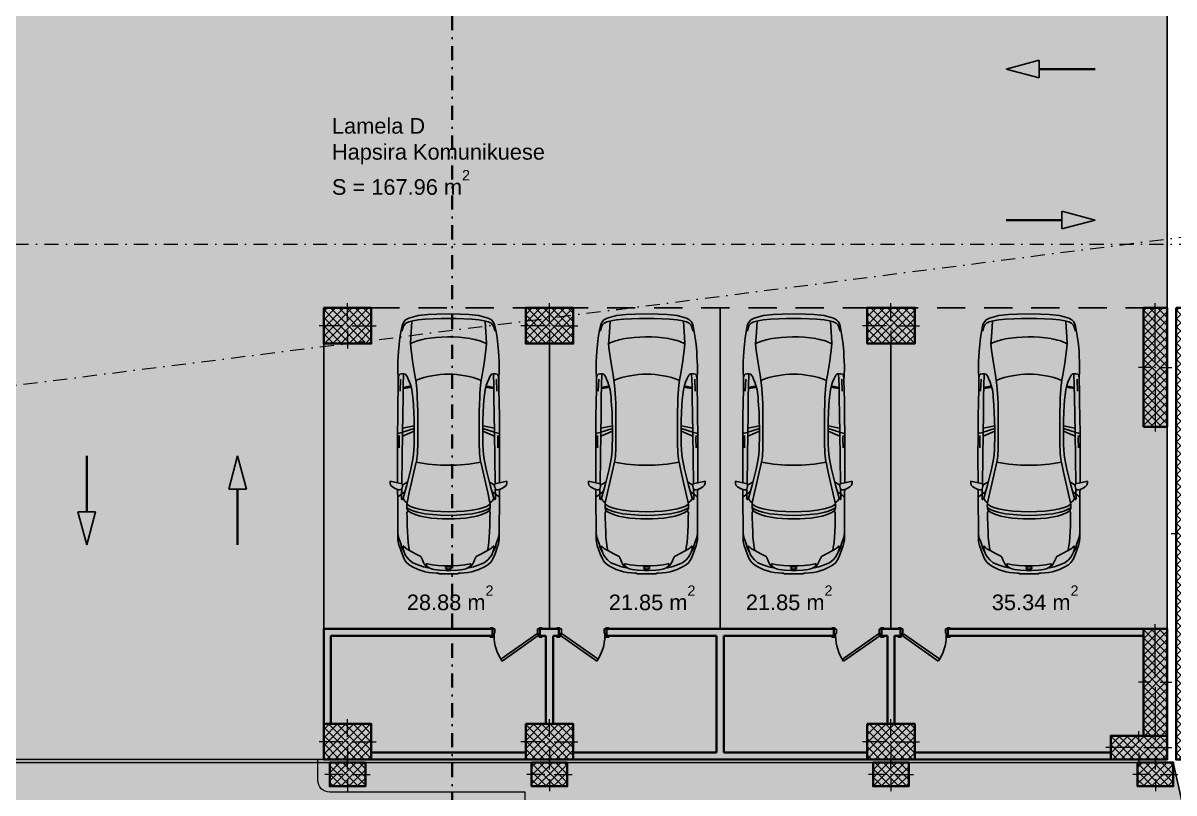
# Model space of a CAD drawing. Header units: millimetres. Extents: x -38220 to 93650, y -79022 to 35214.
# Drawn here: x 32836 to 52215, y -19564 to -6606 of the extents above; entities that cross this region are included whole.
import ezdxf

# ---------------------------------------------------------------- set-up
doc = ezdxf.new("R2010")
doc.units = ezdxf.units.MM
doc.header["$MEASUREMENT"] = 0
doc.linetypes.add('Dot & Dashed', pattern=[502.708322, 238.125, -132.291667, 0, -132.291655])
doc.linetypes.add('Long Dashed', pattern=[793.749976, 476.249993, -317.499983])
for name, color, linetype, lineweight in [('2D Drafting - General_Pen_No__1', 7, 'Continuous', 13), ('A - Muret_Pen_No__7', 7, 'Continuous', 35), ('A - Pllaka Themel_Pen_No__42', 8, 'Continuous', 25), ('A - Shtyllat_Pen_No__1', 7, 'Continuous', 13), ('A - Shtyllat_Pen_No__7', 7, 'Continuous', 35), ('A -Polyline_Pen_No__42', 8, 'Continuous', 25), ('A1 - Bodrumi -1_Pen_No__42', 8, 'Continuous', 25), ('ARCHICAD Doors_Pen_No__42', 8, 'Continuous', 25), ('Interior - Furniture _Pen_No__42', 8, 'Continuous', 25)]:
    doc.layers.add(name, color=color, linetype=linetype, lineweight=lineweight)
for name, color, linetype, lineweight, true_color in [('2D Drafting - General_Pen_No__102', 7, 'Continuous', 13, 0xcccccc), ('A - Fill Zone_Pen_No__102', 7, 'Continuous', 13, 0xcccccc), ('A - Fill Zone_Pen_No__156', 7, 'Continuous', 20, 0x54689e), ('A - Fill Zone_Pen_No__176', 7, 'Continuous', 15, 0x93a0c6), ('A - Muret_Pen_No__102', 7, 'Continuous', 13, 0xcccccc), ('A - Parcelat_Pen_No__161', 7, 'Continuous', 13, 0x6a6a6a), ('A - Prerjet_Pen_No__8', 7, 'Continuous', 35, 0xa80f02), ('A -Polyline_Pen_No__178', 7, 'Continuous', 15, 0xbda888), ('A -Polyline_Pen_No__48', 7, 'Continuous', 25, 0xa80f02), ('A -Polyline_Pen_No__8', 7, 'Continuous', 35, 0xa80f02), ('Marker - Section_Pen_No__85', 7, 'Continuous', 20, 0x80c2ff)]:
    doc.layers.add(name, color=color, linetype=linetype, lineweight=lineweight, true_color=true_color)
for name, color, linetype in [('A - Muret', 7, 'Continuous'), ('A - Pllaka Themel', 7, 'Continuous'), ('A - Prerjet', 7, 'Continuous'), ('A - Shtyllat', 7, 'Continuous'), ('A -Polyline', 7, 'Continuous'), ('A1 - Bodrumi -1', 7, 'Continuous'), ('Marker - Section', 7, 'Continuous')]:
    doc.layers.add(name, color=color, linetype=linetype)
doc.styles.add('GENERATED_STYLE_1', font='')
doc.styles.get('GENERATED_STYLE_1').set_extended_font_data('Arial', bold=True)
pattern_1 = [(45, (0, 0), (-68.94291, 68.94291), []), (135, (0, 0), (68.94291, 68.94291), [])]

# ---------------------------------------------------------------- blocks, each defined once
blk = doc.blocks.new('Slab_2', base_point=(27550, -19001))
at = {"layer": 'A1 - Bodrumi -1_Pen_No__42', "color": 8, "linetype": 'Continuous', "lineweight": 25, "flags": 128}
blk.add_lwpolyline([(27550, -19001), (52100, -19001), (52100, 0), (27550, 0)], close=True, dxfattribs=at)
blk = doc.blocks.new('Slab_5', base_point=(27100, -19050))
at = {"layer": 'A - Pllaka Themel_Pen_No__42', "color": 8, "linetype": 'Continuous', "lineweight": 25, "flags": 128}
blk.add_lwpolyline([(27100, -19050), (27100, -53141), (34367, -53141), (34572, -54048), (58726, -48552), (58577, -47886), (60193, -47573), (56977, -33242), (55470, -33580), (52202, -19051)], close=True, dxfattribs=at)
blk = doc.blocks.new('Door 22')
at = {"layer": 'ARCHICAD Doors_Pen_No__42', "color": 8, "linetype": 'Continuous', "lineweight": 25}
for p, q in [((-260, 394), (-237, 427)), ((349, -33), (-260, 394)), ((-237, 427), (372, 0)), ((-387, 24), (-437, 24)), ((-437, 24), (-437, 5)), ((-437, 5), (-387, 5)), ((-400, 5), (-437, 5)), ((-400, 5), (-437, 5)), ((-375, 5), (-400, 5)), ((-400, 5), (-400, 0)), ((-400, 0), (-400, 5)), ((-400, 0), (-400, 5)), ((-400, 0), (-375, 0)), ((-372, 0), (-400, 0)), ((-400, 0), (-400, -115)), ((-400, -115), (-400, 0)), ((-400, -115), (-400, 0)), ((-387, 5), (-387, 24)), ((-375, 0), (-375, 5)), ((-372, -40), (-372, 0)), ((372, 0), (349, -33)), ((400, 0), (372, 0)), ((372, 0), (372, -40)), ((400, 5), (375, 5)), ((375, 5), (375, 0)), ((375, 0), (400, 0)), ((437, 24), (387, 24)), ((387, 24), (387, 5)), ((387, 5), (437, 5)), ((400, 0), (400, 5)), ((400, 0), (400, 5)), ((400, 0), (400, 5)), ((400, 5), (437, 5)), ((400, 5), (437, 5)), ((400, -115), (400, 0)), ((400, -115), (400, 0)), ((400, -115), (400, 0)), ((437, 5), (437, 24)), ((-387, -115), (-437, -115)), ((-437, -115), (-437, -134)), ((-400, -115), (-437, -115)), ((-400, -115), (-437, -115)), ((-437, -134), (-387, -134)), ((-400, -115), (-360, -115)), ((-387, -134), (-387, -115)), ((-360, -40), (-372, -40)), ((-360, -115), (-360, -40)), ((372, -40), (360, -40)), ((360, -40), (360, -115)), ((360, -115), (400, -115)), ((437, -115), (387, -115)), ((387, -115), (387, -134)), ((387, -134), (437, -134)), ((400, -115), (437, -115)), ((400, -115), (437, -115)), ((437, -134), (437, -115))]:
    blk.add_line(p, q, dxfattribs=at)
blk.add_arc((372, 0), 744, 145, 180, dxfattribs=at)
blk = doc.blocks.new('Door 22_2')
at = {"layer": 'ARCHICAD Doors_Pen_No__42', "color": 8, "linetype": 'Continuous', "lineweight": 25}
for p, q in [((-260, 394), (-237, 427)), ((349, -33), (-260, 394)), ((-237, 427), (372, 0)), ((-437, 0), (-437, 19)), ((-437, 19), (-387, 19)), ((-387, 0), (-437, 0)), ((-400, 0), (-437, 0)), ((-400, 0), (-437, 0)), ((-372, 0), (-400, 0)), ((-400, 0), (-400, -115)), ((-400, 0), (-400, -115)), ((-400, 0), (-400, -115)), ((-387, 19), (-387, 0)), ((-372, -40), (-372, 0)), ((372, 0), (349, -33)), ((400, 0), (372, 0)), ((372, 0), (372, -40)), ((387, 19), (437, 19)), ((387, 0), (387, 19)), ((437, 0), (387, 0)), ((400, -115), (400, 0)), ((400, 0), (400, -115)), ((400, 0), (400, -115)), ((400, 0), (437, 0)), ((400, 0), (437, 0)), ((437, 19), (437, 0)), ((-437, -139), (-437, -120)), ((-437, -120), (-387, -120)), ((-400, -120), (-437, -120)), ((-400, -120), (-437, -120)), ((-387, -139), (-437, -139)), ((-400, -120), (-400, -115)), ((-400, -115), (-375, -115)), ((-400, -115), (-360, -115)), ((-400, -115), (-400, -120)), ((-400, -115), (-400, -120)), ((-375, -120), (-400, -120)), ((-387, -120), (-387, -139)), ((-375, -115), (-375, -120)), ((-360, -40), (-372, -40)), ((-360, -115), (-360, -40)), ((372, -40), (360, -40)), ((360, -40), (360, -115)), ((360, -115), (400, -115)), ((375, -120), (375, -115)), ((375, -115), (400, -115)), ((400, -120), (375, -120)), ((387, -120), (437, -120)), ((387, -139), (387, -120)), ((437, -139), (387, -139)), ((400, -115), (400, -120)), ((400, -115), (400, -120)), ((400, -115), (400, -120)), ((400, -120), (437, -120)), ((400, -120), (437, -120)), ((437, -120), (437, -139))]:
    blk.add_line(p, q, dxfattribs=at)
blk.add_arc((372, 0), 744, 145, 180, dxfattribs=at)
blk = doc.blocks.new('Wall_8', base_point=(37900, -16801))
at = {"layer": 'A - Muret_Pen_No__102', "linetype": 'Continuous', "lineweight": 0, "true_color": 0xcccccc}
for points in [[(37900, -16801), (38020, -16921), (40740, -16921), (40740, -16801)], [(41540, -16801), (41540, -16921), (41860, -16921), (41860, -16801)], [(46490, -16801), (42660, -16801), (42660, -16921), (46490, -16921)], [(47290, -16921), (47610, -16921), (47610, -16801), (47290, -16801)], [(51700, -16801), (48410, -16801), (48410, -16921), (51700, -16921)]]:
    blk.add_hatch(color=254, dxfattribs=at).paths.add_polyline_path(points)
at = {"layer": 'A - Muret_Pen_No__7', "color": 7, "linetype": 'Continuous', "lineweight": 35}
for p, q in [((40740, -16801), (40703, -16801)), ((40740, -16801), (40740, -16916)), ((41540, -16801), (41577, -16801)), ((41540, -16801), (41540, -16916)), ((41860, -16801), (41823, -16801)), ((41860, -16801), (41860, -16916)), ((42660, -16801), (42697, -16801)), ((42660, -16801), (42660, -16916)), ((46490, -16801), (46453, -16801)), ((46490, -16806), (46490, -16801)), ((46490, -16921), (46490, -16806)), ((47290, -16801), (47327, -16801)), ((47290, -16806), (47290, -16801)), ((47290, -16921), (47290, -16806)), ((47610, -16801), (47573, -16801)), ((47610, -16801), (47610, -16916)), ((48410, -16801), (48447, -16801)), ((48410, -16801), (48410, -16916)), ((40740, -16921), (40703, -16921)), ((40740, -16916), (40740, -16921)), ((41540, -16916), (41540, -16921)), ((41540, -16921), (41577, -16921)), ((41860, -16921), (41823, -16921)), ((41860, -16916), (41860, -16921)), ((42660, -16916), (42660, -16921)), ((42660, -16921), (42697, -16921)), ((46490, -16921), (46453, -16921)), ((47290, -16921), (47327, -16921)), ((47610, -16921), (47573, -16921)), ((47610, -16916), (47610, -16921)), ((48410, -16916), (48410, -16921)), ((48410, -16921), (48447, -16921))]:
    blk.add_line(p, q, dxfattribs=at)
at = {"layer": 'A - Muret_Pen_No__7', "color": 7, "linetype": 'Continuous', "lineweight": 35, "flags": 128}
for points in [[(40740, -16801), (37900, -16801)], [(41860, -16801), (41540, -16801)], [(46490, -16801), (42660, -16801)], [(47610, -16801), (47290, -16801)], [(51700, -16801), (48410, -16801)], [(38020, -16921), (40740, -16921)], [(41540, -16921), (41640, -16921)], [(41760, -16921), (41860, -16921)], [(42660, -16921), (44515, -16921)], [(44635, -16921), (46490, -16921)], [(47290, -16921), (47390, -16921)], [(47510, -16921), (47610, -16921)], [(48410, -16921), (51700, -16921)]]:
    blk.add_lwpolyline(points, dxfattribs=at)
at = {"layer": 'ARCHICAD Doors_Pen_No__42', "color": 8, "linetype": 'Continuous', "lineweight": 25, "xscale": -1, "zscale": 1000, "rotation": 180}
for name, p in [('Door 22', (41140, -16916)), ('Door 22_2', (46890, -16921))]:
    blk.add_blockref(name, p, dxfattribs=at)
at = {"layer": 'ARCHICAD Doors_Pen_No__42', "color": 8, "linetype": 'Continuous', "lineweight": 25, "zscale": 1000, "rotation": 180}
for p in [(42260, -16916), (48010, -16916)]:
    blk.add_blockref('Door 22', p, dxfattribs=at)
blk = doc.blocks.new('Wall_9', base_point=(37900, -16801))
at = {"layer": 'A - Muret_Pen_No__102', "linetype": 'Continuous', "lineweight": 0, "true_color": 0xcccccc}
blk.add_hatch(color=254, dxfattribs=at).paths.add_polyline_path([(37900, -16801), (37900, -18401), (38020, -18401), (38020, -16921)])
at = {"layer": 'A - Muret_Pen_No__7', "color": 7, "linetype": 'Continuous', "lineweight": 35, "flags": 128}
for points in [[(37900, -16801), (37900, -18401)], [(38020, -18401), (38020, -16921)]]:
    blk.add_lwpolyline(points, dxfattribs=at)
blk = doc.blocks.new('Wall_27', base_point=(41700, -16801))
at = {"layer": 'A - Muret_Pen_No__102', "linetype": 'Continuous', "lineweight": 0, "true_color": 0xcccccc}
blk.add_hatch(color=254, dxfattribs=at).paths.add_polyline_path([(41640, -16921), (41640, -18401), (41760, -18401), (41760, -16921)])
at = {"layer": 'A - Muret_Pen_No__7', "color": 7, "linetype": 'Continuous', "lineweight": 35, "flags": 128}
for points in [[(41640, -16921), (41640, -18401)], [(41760, -18401), (41760, -16921)]]:
    blk.add_lwpolyline(points, dxfattribs=at)
blk = doc.blocks.new('Wall_28', base_point=(44575, -16801))
at = {"layer": 'A - Muret_Pen_No__102', "linetype": 'Continuous', "lineweight": 0, "true_color": 0xcccccc}
blk.add_hatch(color=254, dxfattribs=at).paths.add_polyline_path([(44515, -16921), (44515, -18881), (44635, -18881), (44635, -16921)])
at = {"layer": 'A - Muret_Pen_No__7', "color": 7, "linetype": 'Continuous', "lineweight": 35, "flags": 128}
for points in [[(44515, -16921), (44515, -18881)], [(44635, -18881), (44635, -16921)]]:
    blk.add_lwpolyline(points, dxfattribs=at)
blk = doc.blocks.new('Wall_29', base_point=(47450, -16801))
at = {"layer": 'A - Muret_Pen_No__102', "linetype": 'Continuous', "lineweight": 0, "true_color": 0xcccccc}
blk.add_hatch(color=254, dxfattribs=at).paths.add_polyline_path([(47390, -16921), (47390, -18401), (47510, -18401), (47510, -16921)])
at = {"layer": 'A - Muret_Pen_No__7', "color": 7, "linetype": 'Continuous', "lineweight": 35, "flags": 128}
for points in [[(47390, -16921), (47390, -18401)], [(47510, -18401), (47510, -16921)]]:
    blk.add_lwpolyline(points, dxfattribs=at)
blk = doc.blocks.new('Wall_47', base_point=(37900, -19001))
at = {"layer": 'A - Muret_Pen_No__102', "linetype": 'Continuous', "lineweight": 0, "true_color": 0xcccccc}
for points in [[(38700, -19001), (41300, -19001), (41300, -18881), (38700, -18881)], [(47050, -18881), (42100, -18881), (42100, -19001), (47050, -19001)], [(47850, -18881), (47850, -19001), (51150, -19001), (51150, -18881)]]:
    blk.add_hatch(color=254, dxfattribs=at).paths.add_polyline_path(points)
at = {"layer": 'A - Muret_Pen_No__7', "color": 7, "linetype": 'Continuous', "lineweight": 35, "flags": 128}
for points in [[(41300, -18881), (38700, -18881)], [(44515, -18881), (42100, -18881)], [(47050, -18881), (44635, -18881)], [(51150, -18881), (47850, -18881)], [(38700, -19001), (41300, -19001)], [(42100, -19001), (47050, -19001)], [(47850, -19001), (51150, -19001)]]:
    blk.add_lwpolyline(points, dxfattribs=at)
blk = doc.blocks.new('Column_25', base_point=(52375, -15201))
at = {"layer": 'A - Shtyllat', "linetype": 'Continuous', "lineweight": 0, "true_color": 0x000000}
h = blk.add_hatch(dxfattribs=at)
h.set_pattern_fill('Concrete_Block', color=18, style=0, pattern_type=2)
h.set_pattern_definition(pattern_1)
h.paths.add_polyline_path([(52250, -11401), (52250, -19001), (52500, -19001), (52500, -18751), (52500, -11401)])
at = {"layer": 'A - Shtyllat_Pen_No__1', "color": 7, "linetype": 'Continuous', "lineweight": 13}
for p, q in [((52375, -15121), (52375, -11321)), ((52295, -15201), (52170, -15201)), ((52375, -15281), (52375, -19081)), ((52455, -15201), (52580, -15201))]:
    blk.add_line(p, q, dxfattribs=at)
blk.add_point((52375, -15201), dxfattribs=at)
at = {"layer": 'A - Shtyllat_Pen_No__7', "color": 7, "linetype": 'Continuous', "lineweight": 35, "flags": 128}
for points in [[(52250, -11401), (52250, -19001), (52500, -19001)], [(52500, -18751), (52500, -11401), (52250, -11401)]]:
    blk.add_lwpolyline(points, dxfattribs=at)
blk = doc.blocks.new('Column_37', base_point=(38300, -11701))
at = {"layer": 'A - Shtyllat', "linetype": 'Continuous', "lineweight": 0, "true_color": 0x000000}
h = blk.add_hatch(dxfattribs=at)
h.set_pattern_fill('Concrete_Block', color=18, style=0, pattern_type=2)
h.set_pattern_definition(pattern_1)
h.paths.add_polyline_path([(37900, -11401), (37900, -12001), (38700, -12001), (38700, -11401)])
at = {"layer": 'A - Shtyllat_Pen_No__1', "color": 7, "linetype": 'Continuous', "lineweight": 13}
for p, q in [((38300, -11621), (38300, -11321)), ((38220, -11701), (37820, -11701)), ((38300, -11781), (38300, -12081)), ((38380, -11701), (38780, -11701))]:
    blk.add_line(p, q, dxfattribs=at)
blk.add_point((38300, -11701), dxfattribs=at)
at = {"layer": 'A - Shtyllat_Pen_No__7', "color": 7, "linetype": 'Continuous', "lineweight": 35, "flags": 128}
blk.add_lwpolyline([(37900, -11401), (37900, -12001), (38700, -12001), (38700, -11401)], close=True, dxfattribs=at)
blk = doc.blocks.new('Column_38', base_point=(38300, -18701))
at = {"layer": 'A - Shtyllat', "linetype": 'Continuous', "lineweight": 0, "true_color": 0x000000}
h = blk.add_hatch(dxfattribs=at)
h.set_pattern_fill('Concrete_Block', color=18, style=0, pattern_type=2)
h.set_pattern_definition(pattern_1)
h.paths.add_polyline_path([(37900, -18401), (37900, -19001), (38700, -19001), (38700, -18401)])
at = {"layer": 'A - Shtyllat_Pen_No__1', "color": 7, "linetype": 'Continuous', "lineweight": 13}
for p, q in [((38300, -18621), (38300, -18321)), ((38220, -18701), (37820, -18701)), ((38300, -18781), (38300, -19081)), ((38380, -18701), (38780, -18701))]:
    blk.add_line(p, q, dxfattribs=at)
blk.add_point((38300, -18701), dxfattribs=at)
at = {"layer": 'A - Shtyllat_Pen_No__7', "color": 7, "linetype": 'Continuous', "lineweight": 35, "flags": 128}
blk.add_lwpolyline([(37900, -18401), (37900, -19001), (38700, -19001), (38700, -18401)], close=True, dxfattribs=at)
blk = doc.blocks.new('Column_41', base_point=(41700, -11701))
at = {"layer": 'A - Shtyllat', "linetype": 'Continuous', "lineweight": 0, "true_color": 0x000000}
h = blk.add_hatch(dxfattribs=at)
h.set_pattern_fill('Concrete_Block', color=18, style=0, pattern_type=2)
h.set_pattern_definition(pattern_1)
h.paths.add_polyline_path([(41300, -11401), (41300, -12001), (42100, -12001), (42100, -11401)])
at = {"layer": 'A - Shtyllat_Pen_No__1', "color": 7, "linetype": 'Continuous', "lineweight": 13}
for p, q in [((41700, -11621), (41700, -11321)), ((41620, -11701), (41220, -11701)), ((41700, -11781), (41700, -12081)), ((41780, -11701), (42180, -11701))]:
    blk.add_line(p, q, dxfattribs=at)
blk.add_point((41700, -11701), dxfattribs=at)
at = {"layer": 'A - Shtyllat_Pen_No__7', "color": 7, "linetype": 'Continuous', "lineweight": 35, "flags": 128}
blk.add_lwpolyline([(41300, -11401), (41300, -12001), (42100, -12001), (42100, -11401)], close=True, dxfattribs=at)
blk = doc.blocks.new('Column_42', base_point=(41700, -18701))
at = {"layer": 'A - Shtyllat', "linetype": 'Continuous', "lineweight": 0, "true_color": 0x000000}
h = blk.add_hatch(dxfattribs=at)
h.set_pattern_fill('Concrete_Block', color=18, style=0, pattern_type=2)
h.set_pattern_definition(pattern_1)
h.paths.add_polyline_path([(41300, -18401), (41300, -19001), (42100, -19001), (42100, -18401)])
at = {"layer": 'A - Shtyllat_Pen_No__1', "color": 7, "linetype": 'Continuous', "lineweight": 13}
for p, q in [((41700, -18621), (41700, -18321)), ((41620, -18701), (41220, -18701)), ((41700, -18781), (41700, -19081)), ((41780, -18701), (42180, -18701))]:
    blk.add_line(p, q, dxfattribs=at)
blk.add_point((41700, -18701), dxfattribs=at)
at = {"layer": 'A - Shtyllat_Pen_No__7', "color": 7, "linetype": 'Continuous', "lineweight": 35, "flags": 128}
blk.add_lwpolyline([(41300, -18401), (41300, -19001), (42100, -19001), (42100, -18401)], close=True, dxfattribs=at)
blk = doc.blocks.new('Column_47', base_point=(47450, -11701))
at = {"layer": 'A - Shtyllat', "linetype": 'Continuous', "lineweight": 0, "true_color": 0x000000}
h = blk.add_hatch(dxfattribs=at)
h.set_pattern_fill('Concrete_Block', color=18, style=0, pattern_type=2)
h.set_pattern_definition(pattern_1)
h.paths.add_polyline_path([(47050, -11401), (47050, -12001), (47850, -12001), (47850, -11401)])
at = {"layer": 'A - Shtyllat_Pen_No__1', "color": 7, "linetype": 'Continuous', "lineweight": 13}
for p, q in [((47450, -11621), (47450, -11321)), ((47370, -11701), (46970, -11701)), ((47450, -11781), (47450, -12081)), ((47530, -11701), (47930, -11701))]:
    blk.add_line(p, q, dxfattribs=at)
blk.add_point((47450, -11701), dxfattribs=at)
at = {"layer": 'A - Shtyllat_Pen_No__7', "color": 7, "linetype": 'Continuous', "lineweight": 35, "flags": 128}
blk.add_lwpolyline([(47050, -11401), (47050, -12001), (47850, -12001), (47850, -11401)], close=True, dxfattribs=at)
blk = doc.blocks.new('Column_48', base_point=(47450, -18701))
at = {"layer": 'A - Shtyllat', "linetype": 'Continuous', "lineweight": 0, "true_color": 0x000000}
h = blk.add_hatch(dxfattribs=at)
h.set_pattern_fill('Concrete_Block', color=18, style=0, pattern_type=2)
h.set_pattern_definition(pattern_1)
h.paths.add_polyline_path([(47050, -18401), (47050, -19001), (47850, -19001), (47850, -18401)])
at = {"layer": 'A - Shtyllat_Pen_No__1', "color": 7, "linetype": 'Continuous', "lineweight": 13}
for p, q in [((47450, -18621), (47450, -18321)), ((47370, -18701), (46970, -18701)), ((47450, -18781), (47450, -19081)), ((47530, -18701), (47930, -18701))]:
    blk.add_line(p, q, dxfattribs=at)
blk.add_point((47450, -18701), dxfattribs=at)
at = {"layer": 'A - Shtyllat_Pen_No__7', "color": 7, "linetype": 'Continuous', "lineweight": 35, "flags": 128}
blk.add_lwpolyline([(47050, -18401), (47050, -19001), (47850, -19001), (47850, -18401)], close=True, dxfattribs=at)
blk = doc.blocks.new('Column_51', base_point=(51900, -17701))
at = {"layer": 'A - Shtyllat', "linetype": 'Continuous', "lineweight": 0, "true_color": 0x000000}
h = blk.add_hatch(dxfattribs=at)
h.set_pattern_fill('Concrete_Block', color=18, style=0, pattern_type=2)
h.set_pattern_definition(pattern_1)
h.paths.add_polyline_path([(51700, -16801), (51700, -18601), (52100, -18601), (52100, -16801)])
at = {"layer": 'A - Shtyllat_Pen_No__1', "color": 7, "linetype": 'Continuous', "lineweight": 13}
for p, q in [((51900, -17621), (51900, -16721)), ((51820, -17701), (51620, -17701)), ((51900, -17781), (51900, -18681)), ((51980, -17701), (52180, -17701))]:
    blk.add_line(p, q, dxfattribs=at)
blk.add_point((51900, -17701), dxfattribs=at)
at = {"layer": 'A - Shtyllat_Pen_No__7', "color": 7, "linetype": 'Continuous', "lineweight": 35, "flags": 128}
blk.add_lwpolyline([(51700, -16801), (52100, -16801), (52100, -18601), (51700, -18601)], close=True, dxfattribs=at)
blk = doc.blocks.new('Column_52', base_point=(51625, -18801))
at = {"layer": 'A - Shtyllat', "linetype": 'Continuous', "lineweight": 0, "true_color": 0x000000}
h = blk.add_hatch(dxfattribs=at)
h.set_pattern_fill('Concrete_Block', color=18, style=0, pattern_type=2)
h.set_pattern_definition(pattern_1)
h.paths.add_polyline_path([(51150, -19001), (52100, -19001), (52100, -18601), (51150, -18601)])
at = {"layer": 'A - Shtyllat_Pen_No__1', "color": 7, "linetype": 'Continuous', "lineweight": 13}
for p, q in [((51625, -18721), (51625, -18521)), ((51545, -18801), (51070, -18801)), ((51625, -18881), (51625, -19081)), ((51705, -18801), (52180, -18801))]:
    blk.add_line(p, q, dxfattribs=at)
blk.add_point((51625, -18801), dxfattribs=at)
at = {"layer": 'A - Shtyllat_Pen_No__7', "color": 7, "linetype": 'Continuous', "lineweight": 35, "flags": 128}
blk.add_lwpolyline([(51150, -19001), (51150, -18601), (52100, -18601), (52100, -19001)], close=True, dxfattribs=at)
blk = doc.blocks.new('Column_53', base_point=(51900, -12401))
at = {"layer": 'A - Shtyllat', "linetype": 'Continuous', "lineweight": 0, "true_color": 0x000000}
h = blk.add_hatch(dxfattribs=at)
h.set_pattern_fill('Concrete_Block', color=18, style=0, pattern_type=2)
h.set_pattern_definition(pattern_1)
h.paths.add_polyline_path([(51700, -13401), (52100, -13401), (52100, -11401), (51700, -11401)])
at = {"layer": 'A - Shtyllat_Pen_No__1', "color": 7, "linetype": 'Continuous', "lineweight": 13}
for p, q in [((51900, -12321), (51900, -11321)), ((51820, -12401), (51620, -12401)), ((51980, -12401), (52180, -12401)), ((51900, -12481), (51900, -13481))]:
    blk.add_line(p, q, dxfattribs=at)
blk.add_point((51900, -12401), dxfattribs=at)
at = {"layer": 'A - Shtyllat_Pen_No__7', "color": 7, "linetype": 'Continuous', "lineweight": 35, "flags": 128}
blk.add_lwpolyline([(51700, -13401), (52100, -13401), (52100, -11401), (51700, -11401)], close=True, dxfattribs=at)
blk = doc.blocks.new('Column_96', base_point=(41700, -19250.734087))
at = {"layer": 'A - Shtyllat', "linetype": 'Continuous', "lineweight": 0, "true_color": 0x000000}
h = blk.add_hatch(dxfattribs=at)
h.set_pattern_fill('Concrete_Block', color=18, style=0, pattern_type=2)
h.set_pattern_definition(pattern_1)
h.paths.add_polyline_path([(42000, -19050.734087), (41400, -19050.734087), (41400, -19450.734087), (42000, -19450.734087)])
at = {"layer": 'A - Shtyllat_Pen_No__1', "color": 7, "linetype": 'Continuous', "lineweight": 13}
for p, q in [((41700, -19170.734087), (41700, -18970.734087)), ((41620, -19250.734087), (41320, -19250.734087)), ((41700, -19330.734087), (41700, -19530.734087)), ((41780, -19250.734087), (42080, -19250.734087))]:
    blk.add_line(p, q, dxfattribs=at)
blk.add_point((41700, -19250.734087), dxfattribs=at)
at = {"layer": 'A - Shtyllat_Pen_No__7', "color": 7, "linetype": 'Continuous', "lineweight": 35, "flags": 128}
blk.add_lwpolyline([(42000, -19050.734087), (41400, -19050.734087), (41400, -19450.734087), (42000, -19450.734087)], close=True, dxfattribs=at)
blk = doc.blocks.new('Column_97', base_point=(47450, -19251))
at = {"layer": 'A - Shtyllat', "linetype": 'Continuous', "lineweight": 0, "true_color": 0x000000}
h = blk.add_hatch(dxfattribs=at)
h.set_pattern_fill('Concrete_Block', color=18, style=0, pattern_type=2)
h.set_pattern_definition(pattern_1)
h.paths.add_polyline_path([(47750, -19051), (47150, -19051), (47150, -19451), (47750, -19451)])
at = {"layer": 'A - Shtyllat_Pen_No__1', "color": 7, "linetype": 'Continuous', "lineweight": 13}
for p, q in [((47450, -19171), (47450, -18971)), ((47370, -19251), (47070, -19251)), ((47450, -19331), (47450, -19531)), ((47530, -19251), (47830, -19251))]:
    blk.add_line(p, q, dxfattribs=at)
blk.add_point((47450, -19251), dxfattribs=at)
at = {"layer": 'A - Shtyllat_Pen_No__7', "color": 7, "linetype": 'Continuous', "lineweight": 35, "flags": 128}
blk.add_lwpolyline([(47750, -19051), (47150, -19051), (47150, -19451), (47750, -19451)], close=True, dxfattribs=at)
blk = doc.blocks.new('Column_98', base_point=(51902, -19251))
at = {"layer": 'A - Shtyllat', "linetype": 'Continuous', "lineweight": 0, "true_color": 0x000000}
h = blk.add_hatch(dxfattribs=at)
h.set_pattern_fill('Concrete_Block', color=18, style=0, pattern_type=2)
h.set_pattern_definition(pattern_1)
h.paths.add_polyline_path([(52202, -19051), (51602, -19051), (51602, -19451), (52202, -19451)])
at = {"layer": 'A - Shtyllat_Pen_No__1', "color": 7, "linetype": 'Continuous', "lineweight": 13}
for p, q in [((51902, -19171), (51902, -18971)), ((51822, -19251), (51522, -19251)), ((51902, -19331), (51902, -19531)), ((51982, -19251), (52282, -19251))]:
    blk.add_line(p, q, dxfattribs=at)
blk.add_point((51902, -19251), dxfattribs=at)
at = {"layer": 'A - Shtyllat_Pen_No__7', "color": 7, "linetype": 'Continuous', "lineweight": 35, "flags": 128}
blk.add_lwpolyline([(52202, -19051), (51602, -19051), (51602, -19451), (52202, -19451)], close=True, dxfattribs=at)
blk = doc.blocks.new('Column_108', base_point=(38300, -19251))
at = {"layer": 'A - Shtyllat', "linetype": 'Continuous', "lineweight": 0, "true_color": 0x000000}
h = blk.add_hatch(dxfattribs=at)
h.set_pattern_fill('Concrete_Block', color=18, style=0, pattern_type=2)
h.set_pattern_definition(pattern_1)
h.paths.add_polyline_path([(38600, -19051), (38000, -19051), (38000, -19451), (38600, -19451)])
at = {"layer": 'A - Shtyllat_Pen_No__1', "color": 7, "linetype": 'Continuous', "lineweight": 13}
for p, q in [((38300, -19171), (38300, -18971)), ((38220, -19251), (37920, -19251)), ((38300, -19331), (38300, -19531)), ((38380, -19251), (38680, -19251))]:
    blk.add_line(p, q, dxfattribs=at)
blk.add_point((38300, -19251), dxfattribs=at)
at = {"layer": 'A - Shtyllat_Pen_No__7', "color": 7, "linetype": 'Continuous', "lineweight": 35, "flags": 128}
blk.add_lwpolyline([(38600, -19051), (38000, -19051), (38000, -19451), (38600, -19451)], close=True, dxfattribs=at)
blk = doc.blocks.new('Car 05 22')
at = {"layer": 'Interior - Furniture _Pen_No__42', "color": 8, "linetype": 'Continuous', "lineweight": 25}
for p, q in [((1961, 983), (1929, 983)), ((1929, 983), (1958, 858)), ((1997, 975), (1961, 983)), ((2027, 945), (1997, 975)), ((-706, 776), (-758, 747)), ((-585, 801), (-706, 776)), ((-595, 778), (-627, 772)), ((-483, 817), (-585, 801)), ((-372, 830), (-483, 817)), ((-252, 841), (-372, 830)), ((-168, 845), (-252, 841)), ((-78, 851), (-168, 845)), ((-24, 852), (-78, 851)), ((40, 852), (-24, 852)), ((231, 846), (40, 852)), ((125, 791), (129, 820)), ((126, 744), (125, 791)), ((129, 820), (139, 832)), ((139, 832), (165, 840)), ((165, 840), (195, 844)), ((195, 844), (231, 846)), ((211, 809), (418, 816)), ((400, 848), (231, 846)), ((591, 852), (400, 848)), ((857, 856), (591, 852)), ((1130, 859), (857, 856)), ((1115, 809), (1109, 774)), ((1109, 774), (1538, 780)), ((1120, 833), (1115, 809)), ((1121, 838), (1120, 836)), ((1120, 836), (1120, 833)), ((1130, 859), (1121, 838)), ((1536, 860), (1130, 859)), ((1163, 830), (1220, 829)), ((1220, 829), (1370, 831)), ((1958, 858), (1536, 860)), ((1538, 780), (1975, 786)), ((1939, 686), (1996, 777)), ((1958, 858), (1977, 777)), ((1977, 777), (2020, 777)), ((2020, 777), (2044, 783)), ((2055, 898), (2027, 945)), ((2044, 783), (2063, 792)), ((2068, 858), (2055, 898)), ((2063, 792), (2070, 800)), ((2069, 788), (2065, 794)), ((2120, 857), (2068, 858)), ((2075, 836), (2068, 858)), ((2069, 788), (2148, 790)), ((2070, 800), (2075, 809)), ((2075, 809), (2075, 836)), ((2107, 732), (2148, 790)), ((2193, 856), (2120, 857)), ((2148, 790), (2167, 814)), ((2148, 790), (2206, 792)), ((2167, 814), (2182, 834)), ((2182, 834), (2193, 856)), ((2808, 853), (2193, 856)), ((2206, 792), (2227, 791)), ((2227, 791), (2233, 790)), ((2233, 790), (2238, 787)), ((2238, 777), (2234, 774)), ((2241, 784), (2238, 787)), ((2238, 777), (2241, 781)), ((2241, 781), (2241, 784)), ((2856, 853), (2808, 853)), ((2808, 853), (2877, 843)), ((2891, 853), (2856, 853)), ((2877, 843), (2954, 814)), ((2923, 852), (2891, 853)), ((2904, 833), (2905, 833)), ((2945, 849), (2923, 852)), ((2990, 840), (2945, 849)), ((2954, 814), (3076, 775)), ((3014, 833), (2990, 840)), ((3154, 783), (3014, 833)), ((3236, 748), (3154, 783)), ((-815, 668), (-855, 511)), ((-785, 722), (-815, 668)), ((-758, 747), (-785, 722)), ((-768, 602), (-783, 510)), ((-768, 602), (-751, 670)), ((-764, 617), (-666, 624)), ((-729, 716), (-751, 670)), ((-701, 743), (-729, 716)), ((-665, 761), (-701, 743)), ((-666, 624), (-501, 634)), ((-627, 772), (-665, 761)), ((-501, 634), (-383, 642)), ((-383, 642), (-274, 631)), ((-274, 631), (-56, 601)), ((-56, 601), (146, 567)), ((327, 762), (125, 756)), ((132, 723), (126, 744)), ((147, 711), (132, 723)), ((171, 697), (147, 711)), ((213, 677), (171, 697)), ((266, 655), (213, 677)), ((319, 636), (266, 655)), ((393, 618), (319, 636)), ((522, 765), (327, 762)), ((339, 683), (330, 634)), ((355, 762), (339, 683)), ((357, 683), (347, 629)), ((373, 763), (357, 683)), ((475, 607), (393, 618)), ((521, 602), (475, 607)), ((570, 597), (521, 602)), ((814, 769), (522, 765)), ((653, 591), (570, 597)), ((773, 585), (653, 591)), ((907, 580), (773, 585)), ((1109, 774), (814, 769)), ((1036, 773), (997, 579)), ((1042, 578), (1108, 774)), ((1173, 775), (1090, 578)), ((1403, 584), (1316, 580)), ((1484, 590), (1403, 584)), ((1562, 601), (1484, 590)), ((1730, 634), (1562, 601)), ((1611, 544), (1780, 582)), ((2000, 702), (1730, 634)), ((1780, 582), (1953, 621)), ((1953, 621), (2122, 660)), ((2000, 702), (2214, 763)), ((2122, 660), (2294, 698)), ((2227, 770), (2214, 763)), ((2214, 763), (2238, 752)), ((2234, 774), (2227, 770)), ((2238, 752), (2259, 740)), ((2259, 740), (2269, 731)), ((2269, 731), (2279, 722)), ((2279, 722), (2294, 698)), ((2294, 698), (2317, 701)), ((2294, 698), (2294, 698)), ((2317, 701), (2346, 703)), ((2355, 640), (2317, 701)), ((2346, 703), (2379, 702)), ((2380, 575), (2355, 640)), ((2410, 649), (2379, 702)), ((2379, 702), (2411, 694)), ((2436, 583), (2410, 649)), ((2411, 694), (2411, 694)), ((2429, 682), (2411, 694)), ((2429, 682), (2457, 700)), ((2429, 682), (2429, 682)), ((2429, 682), (2457, 640)), ((2454, 522), (2436, 583)), ((2457, 700), (2535, 698)), ((2457, 640), (2487, 574)), ((2535, 698), (2535, 698)), ((2535, 698), (2673, 696)), ((2673, 696), (2787, 691)), ((2787, 691), (2868, 687)), ((2868, 687), (2960, 679)), ((2960, 679), (2868, 687)), ((2960, 679), (3047, 666)), ((3022, 758), (3024, 762)), ((3024, 754), (3022, 758)), ((3024, 762), (3035, 765)), ((3038, 743), (3024, 754)), ((3035, 765), (3047, 764)), ((3051, 731), (3038, 743)), ((3047, 764), (3061, 763)), ((3047, 666), (3100, 657)), ((3065, 715), (3051, 731)), ((3061, 763), (3090, 757)), ((3077, 698), (3065, 715)), ((3100, 763), (3076, 775)), ((3100, 657), (3077, 698)), ((3090, 757), (3108, 751)), ((3114, 753), (3100, 763)), ((3153, 554), (3100, 657)), ((3108, 751), (3123, 746)), ((3123, 746), (3114, 753)), ((3170, 727), (3123, 746)), ((3212, 701), (3170, 727)), ((3254, 663), (3212, 701)), ((3269, 728), (3236, 748)), ((3302, 603), (3254, 663)), ((3299, 706), (3269, 728)), ((3337, 663), (3299, 706)), ((3302, 603), (3346, 501)), ((3374, 604), (3337, 663)), ((3418, 513), (3374, 604)), ((-855, 511), (-875, 345)), ((-795, 391), (-802, 259)), ((-783, 510), (-795, 391)), ((146, 567), (233, 552)), ((233, 552), (315, 541)), ((315, 541), (384, 535)), ((384, 535), (454, 530)), ((454, 530), (526, 526)), ((526, 526), (628, 522)), ((628, 522), (757, 518)), ((757, 518), (1323, 518)), ((1042, 578), (907, 580)), ((1228, 578), (1042, 578)), ((1316, 580), (1228, 578)), ((1323, 518), (1420, 522)), ((1420, 522), (1467, 524)), ((1467, 524), (1511, 528)), ((1511, 528), (1554, 533)), ((1554, 533), (1597, 541)), ((1597, 541), (1597, 541)), ((2397, 514), (2380, 575)), ((2419, 396), (2397, 514)), ((2434, 266), (2419, 396)), ((2478, 401), (2454, 522)), ((2494, 269), (2478, 401)), ((2487, 574), (2492, 562)), ((2492, 562), (2518, 477)), ((2518, 477), (2538, 384)), ((3190, 476), (3153, 554)), ((3199, 467), (3190, 476)), ((3221, 454), (3199, 467)), ((3256, 439), (3221, 454)), ((3288, 425), (3256, 439)), ((3319, 408), (3288, 425)), ((3353, 384), (3319, 408)), ((3346, 501), (3374, 420)), ((3391, 344), (3374, 420)), ((3457, 393), (3418, 513)), ((3468, 331), (3457, 393)), ((-883, 195), (-885, 0)), ((-875, 345), (-883, 195)), ((-802, 259), (-807, 125)), ((2442, 132), (2434, 266)), ((2503, 133), (2494, 269)), ((2538, 384), (2551, 286)), ((2551, 286), (2560, 194)), ((3325, 377), (3321, 370)), ((3321, 370), (3321, 362)), ((3321, 362), (3338, 277)), ((3328, 380), (3325, 377)), ((3338, 379), (3328, 380)), ((3364, 358), (3338, 379)), ((3338, 277), (3352, 173)), ((3377, 360), (3353, 384)), ((3397, 316), (3364, 358)), ((3391, 344), (3377, 360)), ((3408, 289), (3397, 316)), ((3408, 289), (3414, 267)), ((3414, 267), (3418, 243)), ((3418, 243), (3424, 201)), ((3424, 201), (3428, 152)), ((3474, 264), (3468, 331)), ((3478, 200), (3474, 264)), ((3479, 165), (3478, 200)), ((-885, 0), (-883, -195)), ((-807, 125), (-808, 0)), ((-807, -125), (-808, 0)), ((2444, 0), (2442, 132)), ((2444, 0), (2442, -132)), ((2506, 0), (2503, 133)), ((2560, 194), (2564, 101)), ((2564, 101), (2566, 0)), ((2564, -101), (2566, 0)), ((3352, 173), (3358, 76)), ((3354, 28), (3358, 76)), ((3354, 28), (3354, -1)), ((3354, -28), (3354, 1)), ((3371, 12), (3370, -1)), ((3371, -12), (3370, 1)), ((3372, 24), (3371, 12)), ((3376, 39), (3372, 24)), ((3382, 47), (3376, 39)), ((3386, 48), (3382, 47)), ((3386, 48), (3394, 48)), ((3399, 47), (3394, 48)), ((3404, 39), (3399, 47)), ((3404, 39), (3408, 24)), ((3408, 24), (3410, 8)), ((3410, 8), (3410, 0)), ((3432, 40), (3428, 152)), ((3432, 57), (3432, 57)), ((3432, 0), (3432, 40)), ((3432, 0), (3432, -40)), ((3490, 165), (3479, 165)), ((3490, -165), (3490, 165)), ((-802, -259), (-807, -125)), ((2442, -132), (2434, -266)), ((2503, -133), (2494, -269)), ((2506, 0), (2503, -133)), ((2551, -286), (2560, -194)), ((2560, -194), (2564, -101)), ((3338, -277), (3352, -173)), ((3352, -173), (3358, -76)), ((3354, -28), (3358, -76)), ((3372, -24), (3371, -12)), ((3376, -39), (3372, -24)), ((3382, -47), (3376, -39)), ((3386, -48), (3382, -47)), ((3386, -48), (3394, -48)), ((3399, -47), (3394, -48)), ((3404, -39), (3399, -47)), ((3404, -39), (3408, -24)), ((3408, -24), (3410, -8)), ((3410, -8), (3410, 0)), ((3424, -201), (3428, -152)), ((3432, -40), (3428, -152)), ((3432, -57), (3432, -57)), ((3478, -200), (3479, -165)), ((3479, -165), (3490, -165)), ((-883, -195), (-875, -345)), ((-875, -345), (-855, -511)), ((-795, -391), (-802, -259)), ((2434, -266), (2419, -396)), ((2494, -269), (2478, -401)), ((2518, -477), (2538, -384)), ((2538, -384), (2551, -286)), ((3353, -384), (3319, -408)), ((3321, -362), (3338, -277)), ((3321, -370), (3321, -362)), ((3325, -377), (3321, -370)), ((3328, -380), (3325, -377)), ((3338, -379), (3328, -380)), ((3364, -358), (3338, -379)), ((3377, -360), (3353, -384)), ((3397, -316), (3364, -358)), ((3391, -344), (3374, -420)), ((3391, -344), (3377, -360)), ((3408, -289), (3397, -316)), ((3408, -289), (3414, -267)), ((3414, -267), (3418, -243)), ((3418, -243), (3424, -201)), ((3457, -393), (3468, -331)), ((3468, -331), (3474, -264)), ((3474, -264), (3478, -200)), ((-855, -511), (-815, -668)), ((-783, -510), (-795, -391)), ((-768, -602), (-783, -510)), ((-56, -601), (146, -567)), ((146, -567), (233, -552)), ((233, -552), (315, -541)), ((315, -541), (384, -535)), ((384, -535), (454, -530)), ((454, -530), (526, -526)), ((526, -526), (628, -522)), ((628, -522), (757, -518)), ((757, -518), (1323, -518)), ((907, -580), (773, -585)), ((1042, -578), (907, -580)), ((1036, -773), (997, -579)), ((1042, -578), (1108, -774)), ((1228, -578), (1042, -578)), ((1173, -775), (1090, -578)), ((1316, -580), (1228, -578)), ((1403, -584), (1316, -580)), ((1323, -518), (1420, -522)), ((1420, -522), (1467, -524)), ((1467, -524), (1511, -528)), ((1511, -528), (1554, -533)), ((1554, -533), (1597, -541)), ((1597, -541), (1597, -541)), ((1611, -544), (1780, -582)), ((2380, -575), (2355, -640)), ((2397, -514), (2380, -575)), ((2419, -396), (2397, -514)), ((2454, -522), (2436, -583)), ((2478, -401), (2454, -522)), ((2457, -640), (2487, -574)), ((2487, -574), (2492, -562)), ((2492, -562), (2518, -477)), ((3153, -554), (3100, -657)), ((3190, -476), (3153, -554)), ((3199, -467), (3190, -476)), ((3221, -454), (3199, -467)), ((3256, -439), (3221, -454)), ((3288, -425), (3256, -439)), ((3319, -408), (3288, -425)), ((3302, -603), (3346, -501)), ((3346, -501), (3374, -420)), ((3374, -604), (3418, -513)), ((3418, -513), (3457, -393)), ((-815, -668), (-785, -722)), ((-785, -722), (-758, -747)), ((-768, -602), (-751, -670)), ((-764, -617), (-666, -624)), ((-758, -747), (-706, -776)), ((-729, -716), (-751, -670)), ((-701, -743), (-729, -716)), ((-665, -761), (-701, -743)), ((-666, -624), (-501, -634)), ((-627, -772), (-665, -761)), ((-595, -778), (-627, -772)), ((-501, -634), (-383, -642)), ((-383, -642), (-274, -631)), ((-274, -631), (-56, -601)), ((126, -744), (125, -791)), ((327, -762), (125, -756)), ((132, -723), (126, -744)), ((147, -711), (132, -723)), ((171, -697), (147, -711)), ((213, -677), (171, -697)), ((266, -655), (213, -677)), ((319, -636), (266, -655)), ((393, -618), (319, -636)), ((522, -765), (327, -762)), ((339, -683), (330, -634)), ((355, -762), (339, -683)), ((357, -683), (347, -629)), ((373, -763), (357, -683)), ((475, -607), (393, -618)), ((521, -602), (475, -607)), ((570, -597), (521, -602)), ((814, -769), (522, -765)), ((653, -591), (570, -597)), ((773, -585), (653, -591)), ((1109, -774), (814, -769)), ((1109, -774), (1538, -780)), ((1115, -809), (1109, -774)), ((1484, -590), (1403, -584)), ((1562, -601), (1484, -590)), ((1730, -634), (1562, -601)), ((2000, -702), (1730, -634)), ((1780, -582), (1953, -621)), ((1939, -686), (1996, -777)), ((1953, -621), (2122, -660)), ((2000, -702), (2214, -763)), ((2107, -732), (2148, -790)), ((2122, -660), (2294, -698)), ((2214, -763), (2238, -752)), ((2227, -770), (2214, -763)), ((2234, -774), (2227, -770)), ((2238, -777), (2234, -774)), ((2238, -752), (2259, -740)), ((2259, -740), (2269, -731)), ((2269, -731), (2279, -722)), ((2279, -722), (2294, -698)), ((2294, -698), (2317, -701)), ((2294, -698), (2294, -698)), ((2355, -640), (2317, -701)), ((2317, -701), (2346, -703)), ((2346, -703), (2379, -702)), ((2410, -649), (2379, -702)), ((2379, -702), (2411, -694)), ((2436, -583), (2410, -649)), ((2429, -682), (2411, -694)), ((2411, -694), (2411, -694)), ((2429, -682), (2457, -640)), ((2429, -682), (2429, -682)), ((2429, -682), (2457, -700)), ((2457, -700), (2535, -698)), ((2535, -698), (2673, -696)), ((2535, -698), (2535, -698)), ((2673, -696), (2787, -691)), ((2787, -691), (2868, -687)), ((2868, -687), (2960, -679)), ((2960, -679), (2868, -687)), ((2954, -814), (3076, -775)), ((2960, -679), (3047, -666)), ((3024, -754), (3022, -758)), ((3022, -758), (3024, -762)), ((3038, -743), (3024, -754)), ((3024, -762), (3035, -765)), ((3035, -765), (3047, -764)), ((3051, -731), (3038, -743)), ((3047, -666), (3100, -657)), ((3047, -764), (3061, -763)), ((3065, -715), (3051, -731)), ((3061, -763), (3090, -757)), ((3077, -698), (3065, -715)), ((3100, -763), (3076, -775)), ((3100, -657), (3077, -698)), ((3090, -757), (3108, -751)), ((3114, -753), (3100, -763)), ((3108, -751), (3123, -746)), ((3123, -746), (3114, -753)), ((3170, -727), (3123, -746)), ((3154, -783), (3236, -748)), ((3212, -701), (3170, -727)), ((3254, -663), (3212, -701)), ((3236, -748), (3269, -728)), ((3302, -603), (3254, -663)), ((3269, -728), (3299, -706)), ((3299, -706), (3337, -663)), ((3337, -663), (3374, -604)), ((-706, -776), (-585, -801)), ((-585, -801), (-483, -817)), ((-483, -817), (-372, -830)), ((-372, -830), (-252, -841)), ((-252, -841), (-168, -845)), ((-168, -845), (-78, -851)), ((-78, -851), (-24, -852)), ((-24, -852), (40, -852)), ((40, -852), (231, -846)), ((125, -791), (129, -820)), ((129, -820), (139, -832)), ((139, -832), (165, -840)), ((165, -840), (195, -844)), ((195, -844), (231, -846)), ((211, -809), (418, -816)), ((231, -846), (400, -848)), ((400, -848), (591, -852)), ((591, -852), (857, -856)), ((857, -856), (1130, -859)), ((1120, -833), (1115, -809)), ((1120, -836), (1120, -833)), ((1121, -838), (1120, -836)), ((1130, -859), (1121, -838)), ((1130, -859), (1536, -860)), ((1163, -830), (1220, -829)), ((1220, -829), (1370, -831)), ((1536, -860), (1958, -858)), ((1538, -780), (1975, -786)), ((1958, -858), (1929, -983)), ((1958, -858), (1977, -777)), ((1977, -777), (2020, -777)), ((1997, -975), (2027, -945)), ((2020, -777), (2044, -783)), ((2027, -945), (2055, -898)), ((2044, -783), (2063, -792)), ((2055, -898), (2068, -858)), ((2063, -792), (2070, -800)), ((2069, -788), (2065, -794)), ((2075, -836), (2068, -858)), ((2068, -858), (2120, -857)), ((2069, -788), (2148, -790)), ((2070, -800), (2075, -809)), ((2075, -809), (2075, -836)), ((2120, -857), (2193, -856)), ((2148, -790), (2167, -814)), ((2148, -790), (2206, -792)), ((2167, -814), (2182, -834)), ((2182, -834), (2193, -856)), ((2193, -856), (2808, -853)), ((2206, -792), (2227, -791)), ((2227, -791), (2233, -790)), ((2233, -790), (2238, -787)), ((2238, -777), (2241, -781)), ((2241, -784), (2238, -787)), ((2241, -781), (2241, -784)), ((2808, -853), (2877, -843)), ((2808, -853), (2856, -853)), ((2856, -853), (2891, -853)), ((2877, -843), (2954, -814)), ((2891, -853), (2923, -852)), ((2923, -852), (2945, -849)), ((2945, -849), (2990, -840)), ((2990, -840), (3014, -833)), ((3014, -833), (3154, -783)), ((1929, -983), (1961, -983)), ((1961, -983), (1997, -975))]:
    blk.add_line(p, q, dxfattribs=at)
for centre, radius, start, end in [((493, 218), 973, 154.1545, 170.9117), ((1650, 0), 1520, 158.6992, 201.3008), ((-1245, 0), 2907, 349.2142, 10.7858), ((1856, -2), 2354, 170.8804, 189.9223), ((493, -218), 973, 191.2305, 205.8455)]:
    blk.add_arc(centre, radius, start, end, dxfattribs=at)
blk = doc.blocks.new('Polyline_19', base_point=(50887, -7381))
at = {"layer": 'A -Polyline_Pen_No__48', "linetype": 'Continuous', "lineweight": 25, "true_color": 0xa80f02}
blk.add_hatch(color=14, dxfattribs=at).paths.add_polyline_path([(49387, -7381), (49947, -7531), (49947, -7231)])
at = {"layer": 'A -Polyline_Pen_No__48', "color": 14, "linetype": 'Continuous', "lineweight": 25, "true_color": 0xa80f02}
for p, q in [((49387, -7381), (49947, -7231)), ((49947, -7231), (49947, -7531)), ((49387, -7381), (49947, -7531))]:
    blk.add_line(p, q, dxfattribs=at)
at = {"layer": 'A -Polyline_Pen_No__8', "color": 14, "linetype": 'Continuous', "lineweight": 35, "true_color": 0xa80f02, "flags": 128}
blk.add_lwpolyline([(50887, -7381), (49947, -7381)], dxfattribs=at)
blk = doc.blocks.new('Polyline_20', base_point=(49387, -9922))
at = {"layer": 'A -Polyline_Pen_No__48', "linetype": 'Continuous', "lineweight": 25, "true_color": 0xa80f02}
blk.add_hatch(color=14, dxfattribs=at).paths.add_polyline_path([(50887, -9922), (50327, -9772), (50327, -10072)])
at = {"layer": 'A -Polyline_Pen_No__48', "color": 14, "linetype": 'Continuous', "lineweight": 25, "true_color": 0xa80f02}
for p, q in [((50887, -9922), (50327, -9772)), ((50327, -10072), (50327, -9772)), ((50887, -9922), (50327, -10072))]:
    blk.add_line(p, q, dxfattribs=at)
at = {"layer": 'A -Polyline_Pen_No__8', "color": 14, "linetype": 'Continuous', "lineweight": 35, "true_color": 0xa80f02, "flags": 128}
blk.add_lwpolyline([(49387, -9922), (50327, -9922)], dxfattribs=at)
blk = doc.blocks.new('Polyline_29', base_point=(33908, -13890))
at = {"layer": 'A -Polyline_Pen_No__48', "linetype": 'Continuous', "lineweight": 25, "true_color": 0xa80f02}
blk.add_hatch(color=14, dxfattribs=at).paths.add_polyline_path([(33908, -15390), (34058, -14830), (33758, -14830)])
at = {"layer": 'A -Polyline_Pen_No__48', "color": 14, "linetype": 'Continuous', "lineweight": 25, "true_color": 0xa80f02}
for p, q in [((33908, -15390), (33758, -14830)), ((33758, -14830), (34058, -14830)), ((33908, -15390), (34058, -14830))]:
    blk.add_line(p, q, dxfattribs=at)
at = {"layer": 'A -Polyline_Pen_No__8', "color": 14, "linetype": 'Continuous', "lineweight": 35, "true_color": 0xa80f02, "flags": 128}
blk.add_lwpolyline([(33908, -13890), (33908, -14830)], dxfattribs=at)
blk = doc.blocks.new('Polyline_30', base_point=(36449, -15390))
at = {"layer": 'A -Polyline_Pen_No__48', "linetype": 'Continuous', "lineweight": 25, "true_color": 0xa80f02}
blk.add_hatch(color=14, dxfattribs=at).paths.add_polyline_path([(36449, -13890), (36299, -14450), (36599, -14450)])
at = {"layer": 'A -Polyline_Pen_No__48', "color": 14, "linetype": 'Continuous', "lineweight": 25, "true_color": 0xa80f02}
for p, q in [((36449, -13890), (36299, -14450)), ((36449, -13890), (36599, -14450)), ((36599, -14450), (36299, -14450))]:
    blk.add_line(p, q, dxfattribs=at)
at = {"layer": 'A -Polyline_Pen_No__8', "color": 14, "linetype": 'Continuous', "lineweight": 35, "true_color": 0xa80f02, "flags": 128}
blk.add_lwpolyline([(36449, -15390), (36449, -14450)], dxfattribs=at)
blk = doc.blocks.new('Cutting Plane_1', base_point=(-2729, -10325))
at = {"layer": 'Marker - Section_Pen_No__85', "color": 151, "linetype": 'Dot & Dashed', "lineweight": 20, "true_color": 0x80c2ff}
blk.add_line((-2504, -10325), (75513, -10325), dxfattribs=at)
blk = doc.blocks.new('Cutting Plane_3', base_point=(40060, -30585))
at = {"layer": 'A - Prerjet_Pen_No__8', "color": 14, "linetype": 'Dot & Dashed', "lineweight": 35, "true_color": 0xa80f02}
blk.add_line((40060, -30360), (40060, 3640), dxfattribs=at)

msp = doc.modelspace()

# ---------------------------------------------------------------- hatches: boundary and pattern name
at = {"layer": '2D Drafting - General_Pen_No__102', "linetype": 'Continuous', "lineweight": 0, "true_color": 0x333333}
msp.add_hatch(color=250, dxfattribs=at).paths.add_polyline_path([(27100, -53141), (34367, -53141), (34572, -54048), (58725, -48552), (58577, -47886), (60193, -47573), (56977, -33242), (55470, -33580), (52202, -19051), (27100, -19051)])
at = {"layer": 'A - Fill Zone_Pen_No__102', "linetype": 'Continuous', "lineweight": 0, "true_color": 0xf2f2f2}
for points in [[(41700, -11401), (37900, -11401), (37900, -19001), (41700, -19001)], [(44575, -11401), (41700, -11401), (41700, -19001), (44575, -19001)], [(47450, -11401), (44575, -11401), (44575, -19001), (47450, -19001)], [(52100, -11401), (47450, -11401), (47450, -19001), (52100, -19001)]]:
    msp.add_hatch(color=7, dxfattribs=at).paths.add_polyline_path(points)
at = {"layer": 'A - Fill Zone_Pen_No__176', "linetype": 'Continuous', "lineweight": 0, "true_color": 0x242831}
msp.add_hatch(color=250, dxfattribs=at).paths.add_polyline_path([(52100, -11401), (52100, -6200), (27550, -6200), (27550, -11401), (32600, -11401), (32600, -19001), (37900, -19001), (37900, -11401)])

# ---------------------------------------------------------------- linework, layer by layer
at = {"layer": '2D Drafting - General_Pen_No__1', "color": 7, "linetype": 'Continuous', "lineweight": 13, "flags": 128}
msp.add_lwpolyline([(27100, -53141), (34367, -53141), (34572, -54048), (58725, -48552), (58577, -47886), (60193, -47573), (56977, -33242), (55470, -33580), (52202, -19051), (27100, -19051)], close=True, dxfattribs=at)
at = {"layer": 'A - Parcelat_Pen_No__161', "color": 251, "linetype": 'Dot & Dashed', "lineweight": 13, "true_color": 0x6a6a6a, "flags": 128}
msp.add_lwpolyline([(78175, 13495), (76868, 28903), (36954, 31250), (-4039, 35214), (-1402, 28995), (4335, 9785), (4469, 9352), (4547, 9080), (4575, 8977), (7707, -2126), (20173, -14195), (29997, -13043), (42854, -11425), (77930, -6932)], close=True, dxfattribs=at)
at = {"layer": 'A -Polyline_Pen_No__178', "color": 43, "linetype": 'Continuous', "lineweight": 15, "true_color": 0xbda888}
msp.add_lwpolyline([(41400, -25051), (38100, -25050, -0.414214), (37900, -24850), (37900, -24650, -0.41421), (38100, -24450), (41288, -24450), (41288, -19551), (38000, -19551, -0.414214), (37800, -19351), (37800, -19001)], format="xyb", dxfattribs=at)
at = {"layer": 'A -Polyline_Pen_No__42', "color": 8, "linetype": 'Long Dashed', "lineweight": 25}
msp.add_lwpolyline([(38700, -11401), (51700, -11401)], dxfattribs=at)
at = {"layer": 'A -Polyline_Pen_No__42', "color": 8, "linetype": 'Continuous', "lineweight": 25}
for points in [[(44575, -16801), (44575, -11401)], [(37900, -16801), (37900, -12001)], [(41700, -16801), (41700, -12001)], [(47450, -16801), (47450, -12001)]]:
    msp.add_lwpolyline(points, dxfattribs=at)

# ---------------------------------------------------------------- block references
at = {"layer": 'A - Muret', "color": 7, "lineweight": 35}
for name, p in [('Wall_8', (37900, -16801)), ('Wall_9', (37900, -16801)), ('Wall_27', (41700, -16801)), ('Wall_28', (44575, -16801)), ('Wall_29', (47450, -16801)), ('Wall_47', (37900, -19001))]:
    msp.add_blockref(name, p, dxfattribs=at)
at = {"layer": 'A - Pllaka Themel', "color": 8, "linetype": 'Continuous', "lineweight": 25}
msp.add_blockref('Slab_5', (27100, -19050), dxfattribs=at)
at = {"layer": 'A - Prerjet', "color": 14, "lineweight": 35, "true_color": 0xa80f02}
msp.add_blockref('Cutting Plane_3', (40060, -30585), dxfattribs=at)
at = {"layer": 'A - Shtyllat', "color": 7, "lineweight": 35}
for name, p in [('Column_37', (38300, -11701)), ('Column_41', (41700, -11701)), ('Column_47', (47450, -11701)), ('Column_53', (51900, -12401)), ('Column_25', (52375, -15201)), ('Column_51', (51900, -17701)), ('Column_38', (38300, -18701)), ('Column_42', (41700, -18701)), ('Column_48', (47450, -18701)), ('Column_52', (51625, -18801)), ('Column_108', (38300, -19251)), ('Column_96', (41700, -19251)), ('Column_97', (47450, -19251)), ('Column_98', (51902, -19251))]:
    msp.add_blockref(name, p, dxfattribs=at)
at = {"layer": 'A -Polyline', "color": 14, "linetype": 'Continuous', "lineweight": 35, "true_color": 0xa80f02}
for name, p in [('Polyline_19', (50887, -7381)), ('Polyline_20', (49387, -9922)), ('Polyline_29', (33908, -13890)), ('Polyline_30', (36449, -15390))]:
    msp.add_blockref(name, p, dxfattribs=at)
at = {"layer": 'A1 - Bodrumi -1', "color": 8, "linetype": 'Continuous', "lineweight": 25}
msp.add_blockref('Slab_2', (27550, -19001), dxfattribs=at)
at = {"layer": 'Interior - Furniture _Pen_No__42', "color": 8, "linetype": 'Continuous', "lineweight": 25, "zscale": 1000, "rotation": 270}
for p in [(40000, -12386), (43338, -12386), (45813, -12386), (49775, -12386)]:
    msp.add_blockref('Car 05 22', p, dxfattribs=at)
at = {"layer": 'Marker - Section', "color": 151, "lineweight": 20, "true_color": 0x80c2ff}
msp.add_blockref('Cutting Plane_1', (-2729, -10325), dxfattribs=at)

# ---------------------------------------------------------------- texts
at = {"layer": 'A - Fill Zone_Pen_No__156', "color": 165, "lineweight": 20, "true_color": 0x54689e, "char_height": 262.5, "attachment_point": 7, "style": 'GENERATED_STYLE_1'}
for s, insert in [('{\\fArial|b0|i0|c0|p34;Lamela D^MHapsira Komunikuese^MS = 167.96 m{\\H0.66x;\\S2^  ;}}', (38037, -9500)), ('{\\fArial|b0|i0|c0|p34;28.88 m{\\H0.66x;\\S2^  ;}}', (39298, -16491)), ('{\\fArial|b0|i0|c0|p34;21.85 m{\\H0.66x;\\S2^  ;}}', (42698, -16491)), ('{\\fArial|b0|i0|c0|p34;21.85 m{\\H0.66x;\\S2^  ;}}', (45006, -16491)), ('{\\fArial|b0|i0|c0|p34;35.34 m{\\H0.66x;\\S2^  ;}}', (49148, -16491))]:
    msp.add_mtext(s, dxfattribs=dict(at, insert=insert))

doc.saveas('drawing.dxf')
